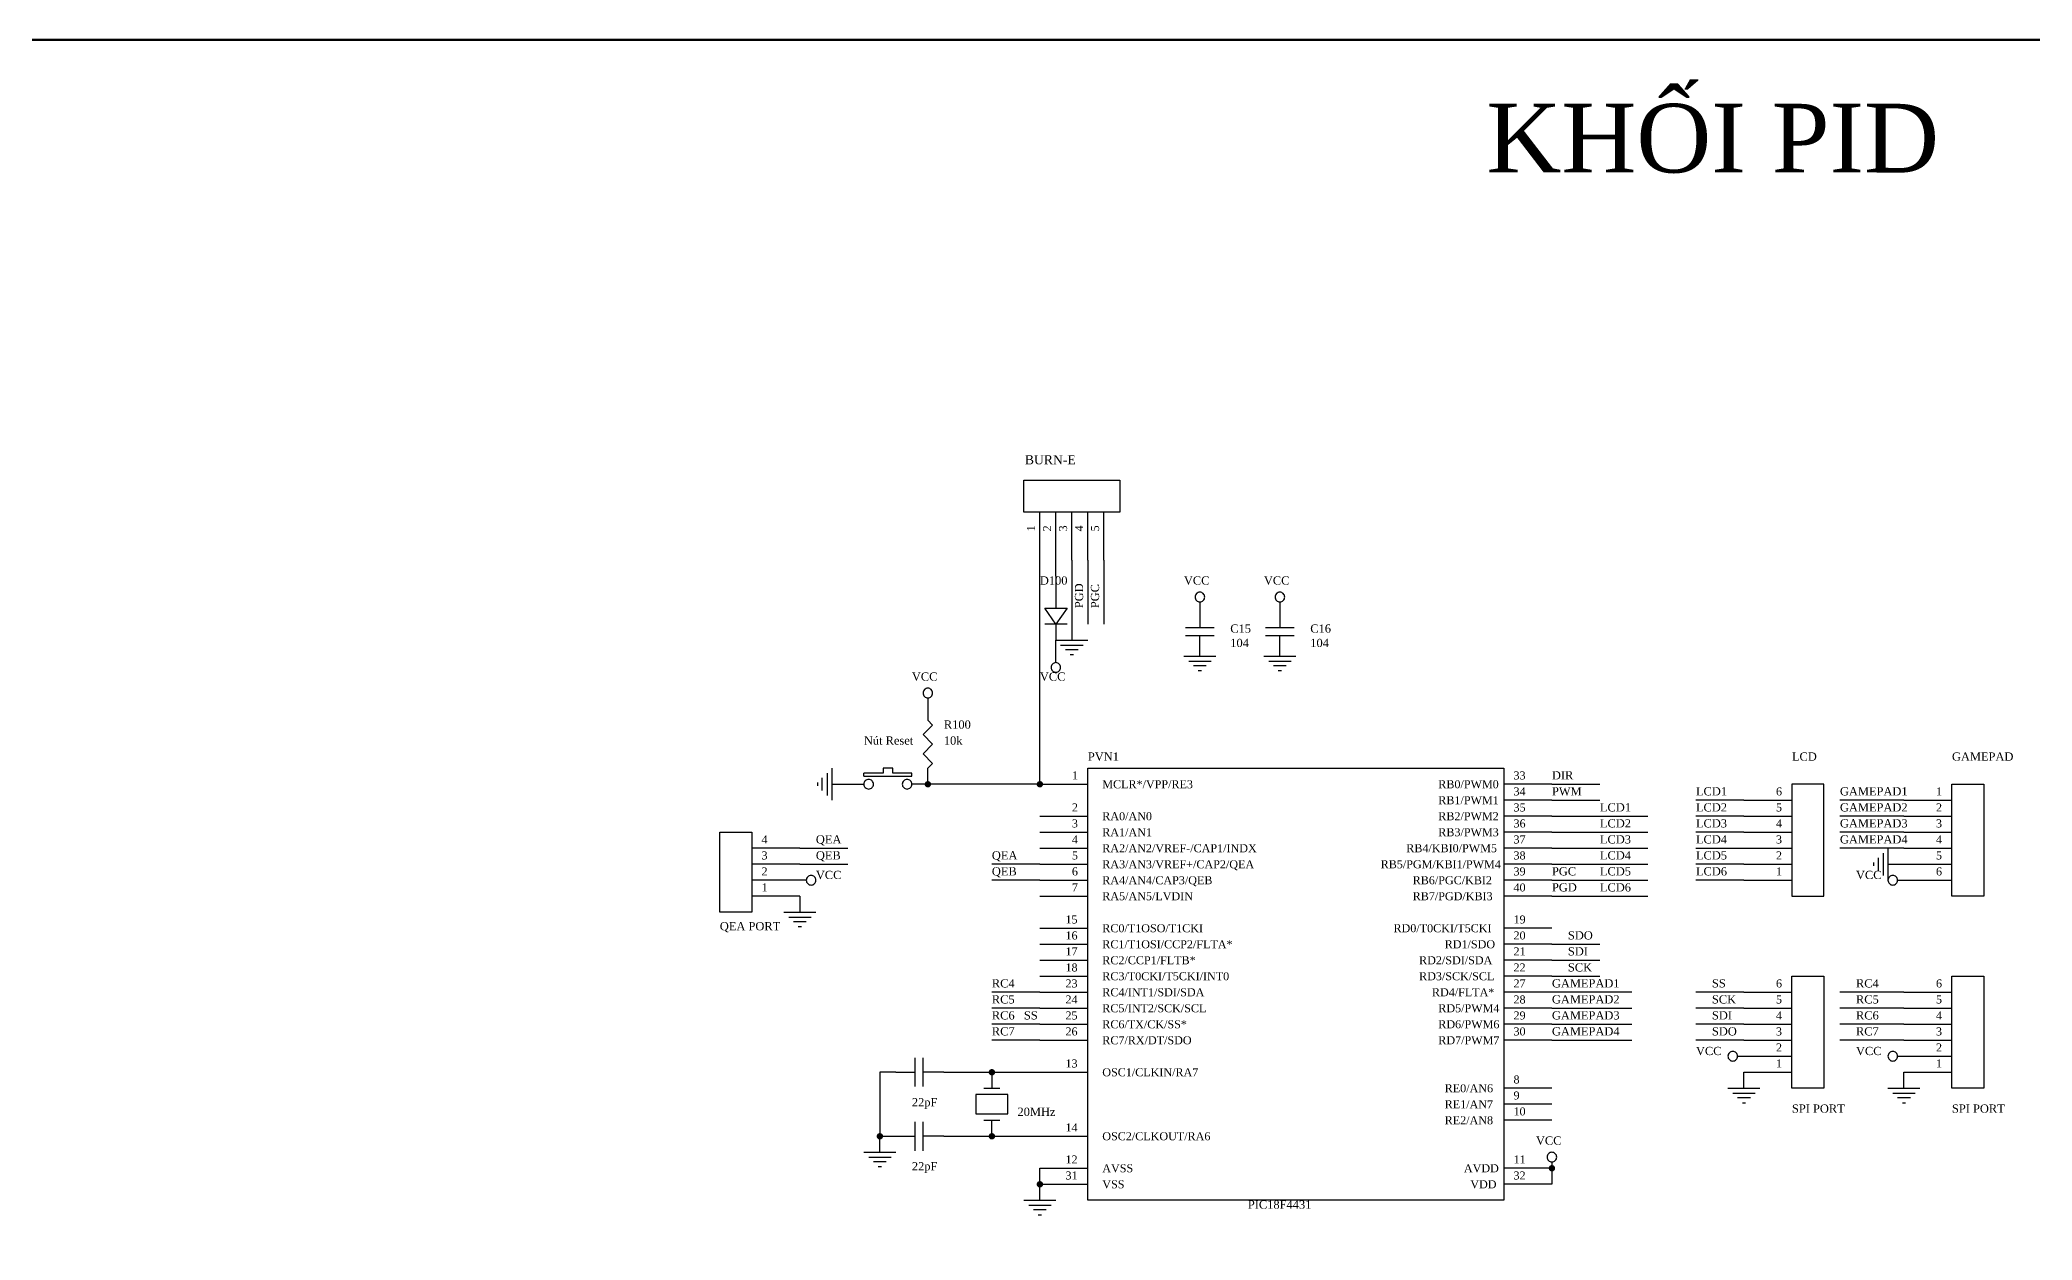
# Model space of a CAD drawing. Header units: inches. Extents: x 10 to 2893, y 8 to 851.
# Drawn here: x 616.6 to 964.5, y 640.9 to 850.5 of the extents above; entities that cross this region are included whole.
import ezdxf

# ---------------------------------------------------------------- set-up
doc = ezdxf.new("R2010")
doc.units = ezdxf.units.IN
doc.header["$MEASUREMENT"] = 0
for name, color, linetype in [('DUONG BAO', 80, 'Continuous'), ('PARTS', 7, 'Continuous'), ('PARTTEXT', 7, 'Continuous'), ('WIRE', 7, 'Continuous'), ('WIRETEXT', 7, 'Continuous')]:
    doc.layers.add(name, color=color, linetype=linetype)
doc.layers.add('net dam', color=7, linetype='Continuous', lineweight=35)
doc.styles.add('Manh', font='times_0.ttf')
doc.styles.get("Standard").update_dxf_attribs({"font": 'times_0.ttf'})

msp = doc.modelspace()

# ---------------------------------------------------------------- linework, layer by layer
at = {"layer": 'net dam', "color": 7, "lineweight": 60}
msp.add_lwpolyline([(10.23, 9.5), (10.23, 850.5), (1199.23, 850.5), (1199.23, 9.5), (10.23, 9.5)], close=True, dxfattribs=at)
at = {"layer": 'PARTS'}
for p, q in [((791.23, 759.64), (791.23, 768.02)), ((794.03, 759.64), (794.03, 768.02)), ((796.82, 759.64), (796.82, 768.02)), ((799.61, 759.64), (799.61, 768.02)), ((802.41, 759.64), (802.41, 768.02)), ((794.03, 756.84), (794.03, 754.05)), ((819.17, 751.26), (819.17, 748.46)), ((833.14, 751.26), (833.14, 748.46)), ((794.03, 742.87), (794.03, 745.67)), ((819.17, 742.87), (819.17, 745.67)), ((833.14, 742.87), (833.14, 745.67)), ((771.67, 734.49), (771.67, 731.7)), ((757.7, 720.52), (760.5, 720.52)), ((771.67, 720.52), (768.88, 720.52)), ((771.67, 720.52), (771.67, 723.32)), ((791.23, 720.52), (799.61, 720.52)), ((880.64, 720.52), (872.26, 720.52)), ((880.64, 717.73), (872.26, 717.73)), ((914.17, 717.73), (922.55, 717.73)), ((942.11, 717.73), (950.49, 717.73)), ((791.23, 714.93), (799.61, 714.93)), ((880.64, 714.93), (872.26, 714.93)), ((914.17, 714.93), (922.55, 714.93)), ((942.11, 714.93), (950.49, 714.93)), ((791.23, 712.14), (799.61, 712.14)), ((880.64, 712.14), (872.26, 712.14)), ((914.17, 712.14), (922.55, 712.14)), ((942.11, 712.14), (950.49, 712.14)), ((749.32, 709.35), (740.94, 709.35)), ((749.32, 706.55), (740.94, 706.55)), ((791.23, 709.35), (799.61, 709.35)), ((791.23, 706.55), (799.61, 706.55)), ((880.64, 709.35), (872.26, 709.35)), ((880.64, 706.55), (872.26, 706.55)), ((914.17, 709.35), (922.55, 709.35)), ((914.17, 706.55), (922.55, 706.55)), ((942.11, 709.35), (950.49, 709.35)), ((942.11, 706.55), (950.49, 706.55)), ((749.32, 703.76), (740.94, 703.76)), ((791.23, 703.76), (799.61, 703.76)), ((880.64, 703.76), (872.26, 703.76)), ((914.17, 703.76), (922.55, 703.76)), ((942.11, 703.76), (950.49, 703.76)), ((749.32, 700.96), (740.94, 700.96)), ((791.23, 700.96), (799.61, 700.96)), ((880.64, 700.96), (872.26, 700.96)), ((791.23, 695.38), (799.61, 695.38)), ((791.23, 692.58), (799.61, 692.58)), ((880.64, 695.38), (872.26, 695.38)), ((880.64, 692.58), (872.26, 692.58)), ((791.23, 689.79), (799.61, 689.79)), ((880.64, 689.79), (872.26, 689.79)), ((791.23, 686.99), (799.61, 686.99)), ((880.64, 686.99), (872.26, 686.99)), ((791.23, 684.2), (799.61, 684.2)), ((880.64, 684.2), (872.26, 684.2)), ((914.17, 684.2), (922.55, 684.2)), ((942.11, 684.2), (950.49, 684.2)), ((791.23, 681.41), (799.61, 681.41)), ((791.23, 678.61), (799.61, 678.61)), ((880.64, 681.41), (872.26, 681.41)), ((880.64, 678.61), (872.26, 678.61)), ((914.17, 681.41), (922.55, 681.41)), ((914.17, 678.61), (922.55, 678.61)), ((942.11, 681.41), (950.49, 681.41)), ((942.11, 678.61), (950.49, 678.61)), ((791.23, 675.82), (799.61, 675.82)), ((880.64, 675.82), (872.26, 675.82)), ((914.17, 675.82), (922.55, 675.82)), ((942.11, 675.82), (950.49, 675.82)), ((914.17, 673.02), (922.55, 673.02)), ((942.11, 673.02), (950.49, 673.02)), ((766.09, 670.23), (768.88, 670.23)), ((774.47, 670.23), (771.67, 670.23)), ((782.85, 670.23), (782.85, 667.44)), ((791.23, 670.23), (799.61, 670.23)), ((914.17, 670.23), (922.55, 670.23)), ((942.11, 670.23), (950.49, 670.23)), ((880.64, 667.44), (872.26, 667.44)), ((880.64, 664.64), (872.26, 664.64)), ((782.85, 659.05), (782.85, 661.85)), ((880.64, 661.85), (872.26, 661.85)), ((766.09, 659.05), (768.88, 659.05)), ((774.47, 659.05), (771.67, 659.05)), ((791.23, 659.05), (799.61, 659.05)), ((791.23, 653.47), (799.61, 653.47)), ((791.23, 650.67), (799.61, 650.67)), ((880.64, 653.47), (872.26, 653.47)), ((880.64, 650.67), (872.26, 650.67))]:
    msp.add_line(p, q, dxfattribs=at)
for points in [[(788.44, 768.02), (788.44, 773.61), (805.2, 773.61), (805.2, 768.02)], [(794.03, 748.46), (794.03, 748.46), (792.07, 751.26), (795.98, 751.26), (794.03, 748.46)], [(799.61, 723.32), (872.26, 723.32), (872.26, 647.88), (799.61, 647.88)], [(922.55, 700.96), (928.14, 700.96), (928.14, 720.52), (922.55, 720.52)], [(950.49, 720.52), (956.08, 720.52), (956.08, 700.96), (950.49, 700.96)], [(740.94, 698.17), (735.35, 698.17), (735.35, 712.14), (740.94, 712.14)], [(922.55, 686.99), (928.14, 686.99), (928.14, 667.44), (922.55, 667.44)], [(950.49, 686.99), (956.08, 686.99), (956.08, 667.44), (950.49, 667.44)]]:
    msp.add_lwpolyline(points, close=True, dxfattribs=at)
for points in [[(794.03, 754.05), (794.03, 751.26)], [(819.17, 752.37), (819.17, 751.26)], [(833.14, 752.37), (833.14, 751.26)], [(795.98, 748.46), (792.07, 748.46)], [(794.03, 748.46), (794.03, 745.67)], [(819.17, 748.46), (819.17, 747.9)], [(833.14, 748.46), (833.14, 747.9)], [(794.03, 745.67), (799.61, 745.67)], [(794.86, 744.83), (798.78, 744.83)], [(816.66, 747.9), (821.69, 747.9)], [(816.66, 746.51), (821.69, 746.51)], [(819.17, 745.67), (819.17, 746.51)], [(830.63, 747.9), (835.66, 747.9)], [(830.63, 746.51), (835.66, 746.51)], [(833.14, 745.67), (833.14, 746.51)], [(794.03, 741.76), (794.03, 742.87)], [(797.94, 743.99), (795.7, 743.99)], [(796.54, 743.15), (797.1, 743.15)], [(816.38, 742.87), (821.97, 742.87)], [(817.22, 742.04), (821.13, 742.04)], [(820.29, 741.2), (818.05, 741.2)], [(830.35, 742.87), (835.94, 742.87)], [(831.19, 742.04), (835.1, 742.04)], [(834.26, 741.2), (832.02, 741.2)], [(818.89, 740.36), (819.45, 740.36)], [(832.86, 740.36), (833.42, 740.36)], [(771.67, 735.61), (771.67, 734.49)], [(772.51, 730.86), (770.84, 729.18)], [(771.67, 731.7), (772.51, 730.86)], [(770.84, 729.18), (772.51, 727.51)], [(772.51, 727.51), (770.84, 725.83)], [(770.84, 725.83), (772.51, 724.15)], [(772.51, 724.15), (771.67, 723.32)], [(752.4, 720.8), (752.4, 720.24)], [(753.23, 719.4), (753.23, 721.64)], [(754.07, 722.48), (754.07, 718.57)], [(754.91, 723.32), (754.91, 717.73)], [(763.85, 722.48), (760.5, 722.48)], [(760.5, 721.92), (760.5, 722.48)], [(760.5, 721.92), (768.88, 721.92)], [(765.53, 723.32), (763.85, 723.32)], [(763.85, 723.32), (763.85, 722.48)], [(765.53, 722.48), (765.53, 723.32)], [(768.88, 722.48), (765.53, 722.48)], [(768.88, 721.92), (768.88, 722.48)], [(936.8, 706.83), (936.8, 706.27)], [(937.64, 705.43), (937.64, 707.67)], [(938.48, 708.51), (938.48, 704.6)], [(939.31, 709.35), (939.31, 703.76)], [(750.44, 703.76), (749.32, 703.76)], [(940.99, 703.76), (942.11, 703.76)], [(746.53, 698.17), (752.12, 698.17)], [(747.37, 697.33), (751.28, 697.33)], [(750.44, 696.49), (748.2, 696.49)], [(749.04, 695.66), (749.6, 695.66)], [(769.44, 667.72), (769.44, 672.75)], [(770.84, 667.72), (770.84, 672.75)], [(913.05, 673.02), (914.17, 673.02)], [(940.99, 673.02), (942.11, 673.02)], [(768.88, 670.23), (769.44, 670.23)], [(771.67, 670.23), (770.84, 670.23)], [(785.64, 666.32), (780.06, 666.32)], [(780.06, 666.32), (780.06, 662.97)], [(781.45, 667.44), (784.25, 667.44)], [(785.64, 662.97), (785.64, 666.32)], [(911.37, 667.44), (916.96, 667.44)], [(912.21, 666.6), (916.12, 666.6)], [(915.29, 665.76), (913.05, 665.76)], [(913.89, 664.92), (914.45, 664.92)], [(939.31, 667.44), (944.9, 667.44)], [(940.15, 666.6), (944.06, 666.6)], [(943.23, 665.76), (940.99, 665.76)], [(941.83, 664.92), (942.39, 664.92)], [(769.44, 656.54), (769.44, 661.57)], [(770.84, 656.54), (770.84, 661.57)], [(780.06, 662.97), (785.64, 662.97)], [(781.45, 661.85), (784.25, 661.85)], [(768.88, 659.05), (769.44, 659.05)], [(771.67, 659.05), (770.84, 659.05)], [(760.5, 656.26), (766.09, 656.26)], [(761.34, 655.42), (765.25, 655.42)], [(764.41, 654.58), (762.17, 654.58)], [(880.64, 654.58), (880.64, 653.47)], [(763.01, 653.75), (763.57, 653.75)], [(788.44, 647.88), (794.03, 647.88)], [(789.28, 647.04), (793.19, 647.04)], [(792.35, 646.2), (790.11, 646.2)], [(790.95, 645.36), (791.51, 645.36)]]:
    msp.add_lwpolyline(points, dxfattribs=at)
for points in [[(820.01, 753.21, 0.0985), (819.95, 753.53, 0.0985), (819.76, 753.8, 0.0985), (819.49, 753.99, 0.0985), (819.17, 754.05, 0.0985), (818.85, 753.99, 0.0985), (818.58, 753.8, 0.0985), (818.4, 753.53, 0.0985), (818.33, 753.21, 0.0985), (818.4, 752.89, 0.0985), (818.58, 752.62, 0.0985), (818.85, 752.44, 0.0985), (819.17, 752.37, 0.0985), (819.49, 752.44, 0.0985), (819.76, 752.62, 0.0985), (819.95, 752.89, 0.0985)], [(833.98, 753.21, 0.0985), (833.92, 753.53, 0.0985), (833.73, 753.8, 0.0985), (833.46, 753.99, 0.0985), (833.14, 754.05, 0.0985), (832.82, 753.99, 0.0985), (832.55, 753.8, 0.0985), (832.37, 753.53, 0.0985), (832.3, 753.21, 0.0985), (832.37, 752.89, 0.0985), (832.55, 752.62, 0.0985), (832.82, 752.44, 0.0985), (833.14, 752.37, 0.0985), (833.46, 752.44, 0.0985), (833.73, 752.62, 0.0985), (833.92, 752.89, 0.0985)], [(794.86, 740.92, 0.0985), (794.8, 741.24, 0.0985), (794.62, 741.51, 0.0985), (794.35, 741.69, 0.0985), (794.03, 741.76, 0.0985), (793.71, 741.69, 0.0985), (793.43, 741.51, 0.0985), (793.25, 741.24, 0.0985), (793.19, 740.92, 0.0985), (793.25, 740.6, 0.0985), (793.43, 740.33, 0.0985), (793.71, 740.14, 0.0985), (794.03, 740.08, 0.0985), (794.35, 740.14, 0.0985), (794.62, 740.33, 0.0985), (794.8, 740.6, 0.0985)], [(772.51, 736.45, 0.0985), (772.45, 736.77, 0.0985), (772.27, 737.04, 0.0985), (771.99, 737.22, 0.0985), (771.67, 737.29, 0.0985), (771.35, 737.22, 0.0985), (771.08, 737.04, 0.0985), (770.9, 736.77, 0.0985), (770.84, 736.45, 0.0985), (770.9, 736.13, 0.0985), (771.08, 735.86, 0.0985), (771.35, 735.67, 0.0985), (771.67, 735.61, 0.0985), (771.99, 735.67, 0.0985), (772.27, 735.86, 0.0985), (772.45, 736.13, 0.0985)], [(762.17, 720.52, 0.0985), (762.11, 720.84, 0.0985), (761.93, 721.12, 0.0985), (761.66, 721.3, 0.0985), (761.34, 721.36, 0.0985), (761.02, 721.3, 0.0985), (760.74, 721.12, 0.0985), (760.56, 720.84, 0.0985), (760.5, 720.52, 0.0985), (760.56, 720.2, 0.0985), (760.74, 719.93, 0.0985), (761.02, 719.75, 0.0985), (761.34, 719.68, 0.0985), (761.66, 719.75, 0.0985), (761.93, 719.93, 0.0985), (762.11, 720.2, 0.0985)], [(768.88, 720.52, 0.0985), (768.82, 720.84, 0.0985), (768.63, 721.12, 0.0985), (768.36, 721.3, 0.0985), (768.04, 721.36, 0.0985), (767.72, 721.3, 0.0985), (767.45, 721.12, 0.0985), (767.27, 720.84, 0.0985), (767.2, 720.52, 0.0985), (767.27, 720.2, 0.0985), (767.45, 719.93, 0.0985), (767.72, 719.75, 0.0985), (768.04, 719.68, 0.0985), (768.36, 719.75, 0.0985), (768.63, 719.93, 0.0985), (768.82, 720.2, 0.0985)], [(752.12, 703.76, 0.0985), (752.05, 704.08, 0.0985), (751.87, 704.35, 0.0985), (751.6, 704.53, 0.0985), (751.28, 704.6, 0.0985), (750.96, 704.53, 0.0985), (750.69, 704.35, 0.0985), (750.5, 704.08, 0.0985), (750.44, 703.76, 0.0985), (750.5, 703.44, 0.0985), (750.69, 703.17, 0.0985), (750.96, 702.98, 0.0985), (751.28, 702.92, 0.0985), (751.6, 702.98, 0.0985), (751.87, 703.17, 0.0985), (752.05, 703.44, 0.0985)], [(940.99, 703.76, 0.0985), (940.93, 704.08, 0.0985), (940.75, 704.35, 0.0985), (940.47, 704.53, 0.0985), (940.15, 704.6, 0.0985), (939.83, 704.53, 0.0985), (939.56, 704.35, 0.0985), (939.38, 704.08, 0.0985), (939.31, 703.76, 0.0985), (939.38, 703.44, 0.0985), (939.56, 703.17, 0.0985), (939.83, 702.98, 0.0985), (940.15, 702.92, 0.0985), (940.47, 702.98, 0.0985), (940.75, 703.17, 0.0985), (940.93, 703.44, 0.0985)], [(913.05, 673.02, 0.0985), (912.99, 673.35, 0.0985), (912.81, 673.62, 0.0985), (912.53, 673.8, 0.0985), (912.21, 673.86, 0.0985), (911.89, 673.8, 0.0985), (911.62, 673.62, 0.0985), (911.44, 673.35, 0.0985), (911.37, 673.02, 0.0985), (911.44, 672.7, 0.0985), (911.62, 672.43, 0.0985), (911.89, 672.25, 0.0985), (912.21, 672.19, 0.0985), (912.53, 672.25, 0.0985), (912.81, 672.43, 0.0985), (912.99, 672.7, 0.0985)], [(940.99, 673.02, 0.0985), (940.93, 673.35, 0.0985), (940.75, 673.62, 0.0985), (940.47, 673.8, 0.0985), (940.15, 673.86, 0.0985), (939.83, 673.8, 0.0985), (939.56, 673.62, 0.0985), (939.38, 673.35, 0.0985), (939.31, 673.02, 0.0985), (939.38, 672.7, 0.0985), (939.56, 672.43, 0.0985), (939.83, 672.25, 0.0985), (940.15, 672.19, 0.0985), (940.47, 672.25, 0.0985), (940.75, 672.43, 0.0985), (940.93, 672.7, 0.0985)], [(881.48, 655.42, 0.0985), (881.41, 655.74, 0.0985), (881.23, 656.01, 0.0985), (880.96, 656.2, 0.0985), (880.64, 656.26, 0.0985), (880.32, 656.2, 0.0985), (880.05, 656.01, 0.0985), (879.87, 655.74, 0.0985), (879.8, 655.42, 0.0985), (879.87, 655.1, 0.0985), (880.05, 654.83, 0.0985), (880.32, 654.65, 0.0985), (880.64, 654.58, 0.0985), (880.96, 654.65, 0.0985), (881.23, 654.83, 0.0985), (881.41, 655.1, 0.0985)]]:
    msp.add_lwpolyline(points, format="xyb", close=True, dxfattribs=at)
at = {"layer": 'WIRE'}
for points in [[(791.23, 720.52), (791.23, 759.64)], [(794.03, 756.84), (794.03, 759.64)], [(796.82, 759.64), (796.82, 745.67)], [(799.61, 759.64), (799.61, 748.46)], [(802.41, 759.64), (802.41, 748.46)], [(754.91, 720.52), (757.7, 720.52)], [(791.23, 720.52), (771.67, 720.52)], [(880.64, 720.52), (889.02, 720.52)], [(880.64, 717.73), (889.02, 717.73)], [(914.17, 717.73), (905.79, 717.73)], [(942.11, 717.73), (930.93, 717.73)], [(880.64, 714.93), (897.4, 714.93)], [(914.17, 714.93), (905.79, 714.93)], [(942.11, 714.93), (930.93, 714.93)], [(880.64, 712.14), (897.4, 712.14)], [(914.17, 712.14), (905.79, 712.14)], [(942.11, 712.14), (930.93, 712.14)], [(749.32, 709.35), (757.7, 709.35)], [(749.32, 706.55), (757.7, 706.55)], [(791.23, 706.55), (782.85, 706.55)], [(880.64, 709.35), (897.4, 709.35)], [(880.64, 706.55), (897.4, 706.55)], [(905.79, 709.35), (914.17, 709.35)], [(914.17, 706.55), (905.79, 706.55)], [(942.11, 709.35), (930.93, 709.35)], [(939.31, 706.55), (942.11, 706.55)], [(791.23, 703.76), (782.85, 703.76)], [(880.64, 703.76), (897.4, 703.76)], [(914.17, 703.76), (905.79, 703.76)], [(749.32, 700.96), (749.32, 698.17)], [(880.64, 700.96), (897.4, 700.96)], [(880.64, 692.58), (889.02, 692.58)], [(880.64, 689.79), (889.02, 689.79)], [(880.64, 686.99), (889.02, 686.99)], [(791.23, 684.2), (782.85, 684.2)], [(894.61, 684.2), (880.64, 684.2)], [(914.17, 684.2), (905.79, 684.2)], [(942.11, 684.2), (930.93, 684.2)], [(791.23, 681.41), (782.85, 681.41)], [(791.23, 678.61), (782.85, 678.61)], [(880.64, 681.41), (894.61, 681.41)], [(880.64, 678.61), (894.61, 678.61)], [(914.17, 681.41), (905.79, 681.41)], [(914.17, 678.61), (905.79, 678.61)], [(942.11, 681.41), (930.93, 681.41)], [(942.11, 678.61), (930.93, 678.61)], [(791.23, 675.82), (782.85, 675.82)], [(880.64, 675.82), (894.61, 675.82)], [(914.17, 675.82), (905.79, 675.82)], [(942.11, 675.82), (930.93, 675.82)], [(766.09, 670.23), (763.29, 670.23)], [(763.29, 670.23), (763.29, 659.05)], [(774.47, 670.23), (782.85, 670.23)], [(782.85, 670.23), (791.23, 670.23)], [(914.17, 667.44), (914.17, 670.23)], [(942.11, 667.44), (942.11, 670.23)], [(763.29, 656.26), (763.29, 659.05)], [(763.29, 659.05), (766.09, 659.05)], [(774.47, 659.05), (782.85, 659.05)], [(782.85, 659.05), (791.23, 659.05)], [(791.23, 650.67), (791.23, 653.47)], [(791.23, 647.88), (791.23, 650.67)], [(880.64, 653.47), (880.64, 650.67)]]:
    msp.add_lwpolyline(points, dxfattribs=at)
at = {"layer": 'WIRE', "const_width": 0.559}
for points in [[(771.39, 720.52, 1), (771.95, 720.52, 1)], [(790.95, 720.52, 1), (791.51, 720.52, 1)], [(782.57, 670.23, 1), (783.13, 670.23, 1)], [(763.01, 659.05, 1), (763.57, 659.05, 1)], [(782.57, 659.05, 1), (783.13, 659.05, 1)], [(880.36, 653.47, 1), (880.92, 653.47, 1)], [(790.95, 650.67, 1), (791.51, 650.67, 1)]]:
    msp.add_lwpolyline(points, format="xyb", close=True, dxfattribs=at)

# ---------------------------------------------------------------- texts
at = {"layer": 'DUONG BAO', "color": 7, "insert": (869.2, 839.34), "char_height": 12, "width": 187.2292, "attachment_point": 1, "style": 'Manh'}
msp.add_mtext('\\pt204;KHỐI PID', dxfattribs=at)
at = {"layer": 'PARTS'}
for s, p in [('1', (790.39, 764.67)), ('2', (793.19, 764.67)), ('3', (795.98, 764.67)), ('4', (798.78, 764.67)), ('5', (801.57, 764.67))]:
    msp.add_text(s, height=1.4, rotation=90, dxfattribs=at).set_placement(p)
for s, height, p in [('1', 1.4, (796.82, 721.36)), ('MCLR*/VPP/RE3', 1.397, (802.13, 719.82)), ('RB0/PWM0', 1.397, (860.8, 719.82)), ('33', 1.397, (873.93, 721.36)), ('2', 1.4, (796.82, 715.77)), ('RB1/PWM1', 1.397, (860.8, 717.03)), ('34', 1.397, (873.93, 718.57)), ('35', 1.397, (873.93, 715.77)), ('6', 1.4, (919.76, 718.57)), ('5', 1.4, (919.76, 715.77)), ('2', 1.4, (947.7, 715.77)), ('1', 1.4, (947.7, 718.57)), ('3', 1.4, (796.82, 712.98)), ('RA0/AN0', 1.397, (802.13, 714.24)), ('RB2/PWM2', 1.397, (860.8, 714.24)), ('36', 1.397, (873.93, 712.98)), ('4', 1.4, (919.76, 712.98)), ('3', 1.4, (947.7, 712.98)), ('4', 1.4, (742.62, 710.18)), ('4', 1.4, (796.82, 710.18)), ('RA1/AN1', 1.397, (802.13, 711.44)), ('RA2/AN2/VREF-/CAP1/INDX', 1.397, (802.13, 708.65)), ('RB4/KBI0/PWM5', 1.397, (855.21, 708.65)), ('RB3/PWM3', 1.397, (860.8, 711.44)), ('37', 1.397, (873.93, 710.18)), ('3', 1.4, (919.76, 710.18)), ('4', 1.4, (947.7, 710.18)), ('3', 1.4, (742.62, 707.39)), ('5', 1.4, (796.82, 707.39)), ('RA3/AN3/VREF+/CAP2/QEA', 1.397, (802.13, 705.85)), ('RB5/PGM/KBI1/PWM4', 1.397, (850.74, 705.85)), ('38', 1.397, (873.93, 707.39)), ('2', 1.4, (919.76, 707.39)), ('5', 1.4, (947.7, 707.39)), ('2', 1.4, (742.62, 704.6)), ('1', 1.4, (742.62, 701.8)), ('6', 1.4, (796.82, 704.6)), ('7', 1.4, (796.82, 701.8)), ('RA4/AN4/CAP3/QEB', 1.397, (802.13, 703.06)), ('RB6/PGC/KBI2', 1.397, (856.33, 703.06)), ('40', 1.397, (873.93, 701.8)), ('39', 1.397, (873.93, 704.6)), ('1', 1.4, (919.76, 704.6)), ('6', 1.4, (947.7, 704.6)), ('RA5/AN5/LVDIN', 1.397, (802.13, 700.27)), ('RB7/PGD/KBI3', 1.397, (856.33, 700.27)), ('15', 1.397, (795.7, 696.21)), ('RC0/T1OSO/T1CKI', 1.397, (802.13, 694.68)), ('RD0/T0CKI/T5CKI', 1.397, (852.98, 694.68)), ('19', 1.397, (873.93, 696.21)), ('16', 1.397, (795.7, 693.42)), ('RC1/T1OSI/CCP2/FLTA*', 1.397, (802.13, 691.88)), ('RD1/SDO', 1.397, (861.92, 691.88)), ('20', 1.397, (873.93, 693.42)), ('17', 1.397, (795.7, 690.63)), ('18', 1.397, (795.7, 687.83)), ('RC2/CCP1/FLTB*', 1.397, (802.13, 689.09)), ('RD2/SDI/SDA', 1.397, (857.45, 689.09)), ('21', 1.397, (873.93, 690.63)), ('22', 1.397, (873.93, 687.83)), ('23', 1.397, (795.7, 685.04)), ('RC3/T0CKI/T5CKI/INT0', 1.397, (802.13, 686.3)), ('RD3/SCK/SCL', 1.397, (857.45, 686.3)), ('27', 1.397, (873.93, 685.04)), ('6', 1.4, (919.76, 685.04)), ('6', 1.4, (947.7, 685.04)), ('24', 1.397, (795.7, 682.24)), ('RC4/INT1/SDI/SDA', 1.397, (802.13, 683.5)), ('RC5/INT2/SCK/SCL', 1.397, (802.13, 680.71)), ('RD4/FLTA*', 1.397, (859.69, 683.5)), ('RD5/PWM4', 1.397, (860.8, 680.71)), ('28', 1.397, (873.93, 682.24)), ('5', 1.4, (919.76, 682.24)), ('5', 1.4, (947.7, 682.24)), ('25', 1.397, (795.7, 679.45)), ('RC6/TX/CK/SS*', 1.397, (802.13, 677.91)), ('RD6/PWM6', 1.397, (860.8, 677.91)), ('29', 1.397, (873.93, 679.45)), ('4', 1.4, (919.76, 679.45)), ('4', 1.4, (947.7, 679.45)), ('26', 1.397, (795.7, 676.66)), ('RC7/RX/DT/SDO', 1.397, (802.13, 675.12)), ('RD7/PWM7', 1.397, (860.8, 675.12)), ('30', 1.397, (873.93, 676.66)), ('2', 1.4, (919.76, 673.86)), ('3', 1.4, (919.76, 676.66)), ('2', 1.4, (947.7, 673.86)), ('3', 1.4, (947.7, 676.66)), ('13', 1.397, (795.7, 671.07)), ('1', 1.4, (919.76, 671.07)), ('1', 1.4, (947.7, 671.07)), ('OSC1/CLKIN/RA7', 1.397, (802.13, 669.53)), ('RE0/AN6', 1.397, (861.92, 666.74)), ('8', 1.4, (873.93, 668.27)), ('RE1/AN7', 1.397, (861.92, 663.94)), ('9', 1.4, (873.93, 665.48)), ('14', 1.397, (795.7, 659.89)), ('RE2/AN8', 1.397, (861.92, 661.15)), ('10', 1.397, (873.93, 662.69)), ('OSC2/CLKOUT/RA6', 1.397, (802.13, 658.36)), ('12', 1.397, (795.7, 654.3)), ('AVSS', 1.397, (802.13, 652.77)), ('AVDD', 1.397, (865.27, 652.77)), ('11', 1.397, (873.93, 654.3)), ('31', 1.397, (795.7, 651.51)), ('VSS', 1.397, (802.13, 649.97)), ('VDD', 1.397, (866.39, 649.97)), ('32', 1.397, (873.93, 651.51))]:
    msp.add_text(s, height=height, dxfattribs=at).set_placement(p)
at = {"layer": 'PARTTEXT'}
for s, height, p in [('BURN-E', 1.58, (788.61, 776.39)), ('D100', 1.436, (791.23, 755.38)), ('VCC', 1.436, (816.38, 755.38)), ('VCC', 1.436, (830.35, 755.38)), ('C15', 1.436, (824.48, 746.99)), ('C16', 1.436, (838.45, 746.99)), ('104', 1.436, (824.48, 744.48)), ('104', 1.436, (838.45, 744.48)), ('VCC', 1.436, (768.88, 738.61)), ('VCC', 1.436, (791.23, 738.61)), ('R100', 1.436, (774.47, 730.23)), ('Nút Reset', 1.436, (760.5, 727.44)), ('10k', 1.436, (774.47, 727.44)), ('PVN1', 1.436, (799.61, 724.64)), ('LCD', 1.436, (922.55, 724.64)), ('GAMEPAD', 1.436, (950.49, 724.64)), ('VCC', 1.436, (752.12, 703.97)), ('VCC', 1.436, (933.73, 703.97)), ('QEA PORT', 1.436, (735.35, 695.02)), ('VCC', 1.436, (905.79, 673.23)), ('VCC', 1.436, (933.73, 673.23)), ('22pF', 1.436, (768.88, 664.29)), ('SPI PORT', 1.436, (922.55, 663.17)), ('SPI PORT', 1.436, (950.49, 663.17)), ('20MHz', 1.436, (787.32, 662.61)), ('VCC', 1.436, (877.85, 657.59)), ('22pF', 1.436, (768.88, 653.11)), ('PIC18F4431', 1.436, (827.55, 646.41))]:
    msp.add_text(s, height=height, dxfattribs=at).set_placement(p)
at = {"layer": 'WIRETEXT'}
for s, p in [('PGD', (798.78, 751.26)), ('PGC', (801.57, 751.26))]:
    msp.add_text(s, height=1.436, rotation=90, dxfattribs=at).set_placement(p)
for s, p in [('DIR', (880.64, 721.36)), ('PWM', (880.64, 718.57)), ('LCD1', (889.02, 715.77)), ('LCD1', (905.79, 718.57)), ('LCD2', (905.79, 715.77)), ('GAMEPAD1', (930.93, 718.57)), ('GAMEPAD2', (930.93, 715.77)), ('LCD2', (889.02, 712.98)), ('LCD3', (905.79, 712.98)), ('GAMEPAD3', (930.93, 712.98)), ('QEA', (752.12, 710.18)), ('LCD3', (889.02, 710.18)), ('LCD4', (905.79, 710.18)), ('GAMEPAD4', (930.93, 710.18)), ('QEB', (752.12, 707.39)), ('QEA', (782.85, 707.39)), ('LCD4', (889.02, 707.39)), ('LCD5', (905.79, 707.39)), ('QEB', (782.85, 704.6)), ('PGC', (880.64, 704.6)), ('PGD', (880.64, 701.8)), ('LCD5', (889.02, 704.6)), ('LCD6', (889.02, 701.8)), ('LCD6', (905.79, 704.6)), ('SDO', (883.43, 693.42)), ('SDI', (883.43, 690.63)), ('SCK', (883.43, 687.83)), ('RC4', (782.85, 685.04)), ('GAMEPAD1', (880.64, 685.04)), ('SS', (908.58, 685.04)), ('RC4', (933.73, 685.04)), ('RC5', (782.85, 682.24)), ('GAMEPAD2', (880.64, 682.24)), ('SCK', (908.58, 682.24)), ('RC5', (933.73, 682.24)), ('RC6', (782.85, 679.45)), ('SS', (788.44, 679.45)), ('GAMEPAD3', (880.64, 679.45)), ('SDI', (908.58, 679.45)), ('RC6', (933.73, 679.45)), ('RC7', (782.85, 676.66)), ('GAMEPAD4', (880.64, 676.66)), ('SDO', (908.58, 676.66)), ('RC7', (933.73, 676.66))]:
    msp.add_text(s, height=1.436, dxfattribs=at).set_placement(p)

doc.saveas('drawing.dxf')
